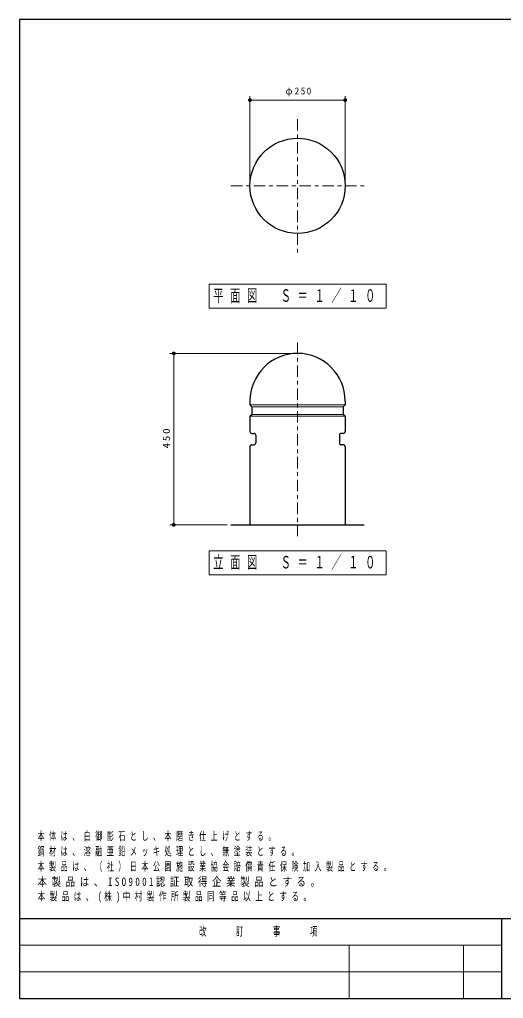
# Model space of a CAD drawing. Units: millimetres on the paper, scale 1:10. Extents: x -365 to 12, y -47 to 257.
# Drawn here: x -365 to -238, y 0 to 257 of the extents above; entities that cross this region are included whole.
import ezdxf

# ---------------------------------------------------------------- set-up
doc = ezdxf.new("R2010")
doc.units = ezdxf.units.MM
doc.linetypes.add('USER2', pattern=[6, 3, -1, 1, -1])
doc.layers.add('LY_1', color=7, linetype='Continuous', lineweight=13)
doc.layers.add('LY_2', color=7, linetype='Continuous', lineweight=13)
doc.styles.add('ＭＳ ゴシック', font='')
doc.styles.get('ＭＳ ゴシック').set_extended_font_data('MS Gothic')

# ---------------------------------------------------------------- blocks, each defined once
blk = doc.blocks.new('filled_dot')
at = {"color": 0, "linetype": 'Continuous', "lineweight": -2, "const_width": 1.25}
blk.add_lwpolyline([(-0.625, 0, 1), (0.625, 0, 1)], format="xyb", close=True, dxfattribs=at)

msp = doc.modelspace()

# ---------------------------------------------------------------- linework, layer by layer
at = {"layer": 'LY_1'}
for p, q in [((-304.53, 214.348), (-304.53, 236.848)), ((-279.53, 214.348), (-279.53, 236.848)), ((-304.53, 235.848), (-279.53, 235.848)), ((-268.78, 187.498), (-315.28, 187.498)), ((-315.28, 187.498), (-315.28, 181.198)), ((-268.78, 181.198), (-268.78, 187.498)), ((-315.28, 181.198), (-268.78, 181.198)), ((-293.03, 169.348), (-325.53, 169.348)), ((-324.53, 124.348), (-324.53, 169.348)), ((-304.53, 155.848), (-279.53, 155.848)), ((-304.03, 155.348), (-280.03, 155.348)), ((-304.53, 152.848), (-279.53, 152.848)), ((-304.03, 153.348), (-280.03, 153.348)), ((-310.53, 124.348), (-325.53, 124.348)), ((-268.78, 117.498), (-315.28, 117.498)), ((-315.28, 117.498), (-315.28, 111.198)), ((-268.78, 111.198), (-268.78, 117.498)), ((-315.28, 111.198), (-268.78, 111.198))]:
    msp.add_line(p, q, dxfattribs=at)
at = {"layer": 'LY_1', "linetype": 'USER2'}
for p, q in [((-292.03, 230.848), (-292.03, 195.27)), ((-309.53, 213.348), (-274.53, 213.348)), ((-292.03, 172.173), (-292.03, 121.361))]:
    msp.add_line(p, q, dxfattribs=at)
at = {"layer": 'LY_1', "color": 3, "lineweight": 25}
for p, q in [((-304.53, 156.848), (-304.53, 155.848)), ((-279.53, 156.848), (-279.53, 155.848)), ((-304.53, 155.848), (-304.03, 155.348)), ((-304.03, 155.348), (-304.03, 153.348)), ((-279.53, 155.848), (-280.03, 155.348)), ((-280.03, 155.348), (-280.03, 153.348)), ((-304.53, 152.848), (-304.03, 153.348)), ((-304.53, 152.848), (-304.53, 148.848)), ((-279.53, 152.848), (-280.03, 153.348)), ((-279.53, 152.848), (-279.53, 148.848)), ((-304.03, 148.348), (-303.496, 148.348)), ((-302.996, 147.848), (-302.996, 145.848)), ((-281.064, 147.848), (-281.064, 145.848)), ((-280.03, 148.348), (-280.564, 148.348)), ((-304.53, 144.848), (-304.53, 124.348)), ((-304.03, 145.348), (-303.496, 145.348)), ((-280.03, 145.348), (-280.564, 145.348)), ((-279.53, 144.848), (-279.53, 124.348))]:
    msp.add_line(p, q, dxfattribs=at)
at = {"layer": 'LY_1', "color": 20, "lineweight": 25}
msp.add_line((-309.53, 124.348), (-274.53, 124.348), dxfattribs=at)
at = {"layer": 'LY_1', "color": 3, "lineweight": 25}
msp.add_circle((-292.03, 213.348), 12.5, dxfattribs=at)
for centre, radius, start, end in [((-292.03, 156.848), 12.5, 0, 180), ((-304.03, 148.848), 0.5, 179.99998, 270.00002), ((-303.496, 147.848), 0.5, 0, 89.99998), ((-280.564, 147.848), 0.5, 89.99998, 179.99996), ((-280.03, 148.848), 0.5, 269.99996, 0), ((-304.03, 144.848), 0.5, 89.99998, 179.99996), ((-303.496, 145.848), 0.5, 270.00002, 0), ((-280.564, 145.848), 0.5, 179.99996, 269.99995), ((-280.03, 144.848), 0.5, 0, 89.99998)]:
    msp.add_arc(centre, radius, start, end, dxfattribs=at)
at = {"layer": 'LY_2', "color": 20, "lineweight": 25}
for p, q in [((0, 257), (-365, 257)), ((-365, 257), (-365, 0)), ((-365, 21), (0, 21)), ((-365, 0), (0, 0))]:
    msp.add_line(p, q, dxfattribs=at)
at = {"layer": 'LY_2', "color": 3, "lineweight": 25}
msp.add_line((-238.5, 21), (-238.5, 0), dxfattribs=at)
at = {"layer": 'LY_2'}
for p, q in [((-365, 14), (-238.5, 14)), ((-278.5, 14), (-278.5, 0)), ((-248.5, 14), (-248.5, 0)), ((-365, 7), (-238.5, 7))]:
    msp.add_line(p, q, dxfattribs=at)

# ---------------------------------------------------------------- block references
at = {"layer": 'LY_1', "xscale": 0.4, "yscale": 0.4}
msp.add_blockref('filled_dot', (-304.53, 235.848), dxfattribs=at)
for p, rotation in [((-279.53, 235.848), 180), ((-324.53, 169.348), 270), ((-324.53, 124.348), 90)]:
    msp.add_blockref('filled_dot', p, dxfattribs=dict(at, rotation=rotation))

# ---------------------------------------------------------------- texts
at = {"layer": 'LY_1', "style": 'ＭＳ ゴシック'}
for s, insert, char_height, attachment_point in [('\\T1.33;\\W0.95;φ250', (-291.611, 236.848), 1.833, 8), ('\\T1.64;\\W0.6;平面図\u3000Ｓ＝１／１０', (-292.03, 184.348), 3.299, 5), ('\\T1.64;\\W0.6;立面図\u3000Ｓ＝１／１０', (-292.03, 114.348), 3.299, 5), ('\\T1.64;\\W0.6;本体は、白御影石とし、本磨き仕上げとする。', (-360.282, 42.503), 2.199, 4), ('\\T1.64;\\W0.6;鋼材は、溶融亜鉛メッキ処理とし、無塗装とする。', (-360.282, 38.503), 2.199, 4), ('\\T1.64;\\W0.6;本製品は、（社）日本公園施設業協会賠償責任保険加入製品とする。', (-360.282, 34.503), 2.199, 4), ('\\T1.5;\\W0.8;本製品は、ISO9001認証取得企業製品とする。', (-360.282, 30.503), 2.199, 4), ('\\T1.58;\\W0.65;本製品は、(株)中村製作所製品同等品以上とする。', (-360.282, 26.503), 2.199, 4)]:
    msp.add_mtext(s, dxfattribs=dict(at, insert=insert, char_height=char_height, attachment_point=attachment_point))
at = {"layer": 'LY_1', "insert": (-325.53, 147.263), "char_height": 1.833, "attachment_point": 8, "rotation": 90, "style": 'ＭＳ ゴシック'}
msp.add_mtext('\\T1.33;\\W1.15;450', dxfattribs=at)
at = {"layer": 'LY_2', "insert": (-301.75, 17.5), "char_height": 2.346, "attachment_point": 5, "style": 'ＭＳ ゴシック'}
msp.add_mtext('\\T1.64;\\W0.6;改\u3000\u3000訂\u3000\u3000事\u3000\u3000項', dxfattribs=at)

doc.saveas('drawing.dxf')
